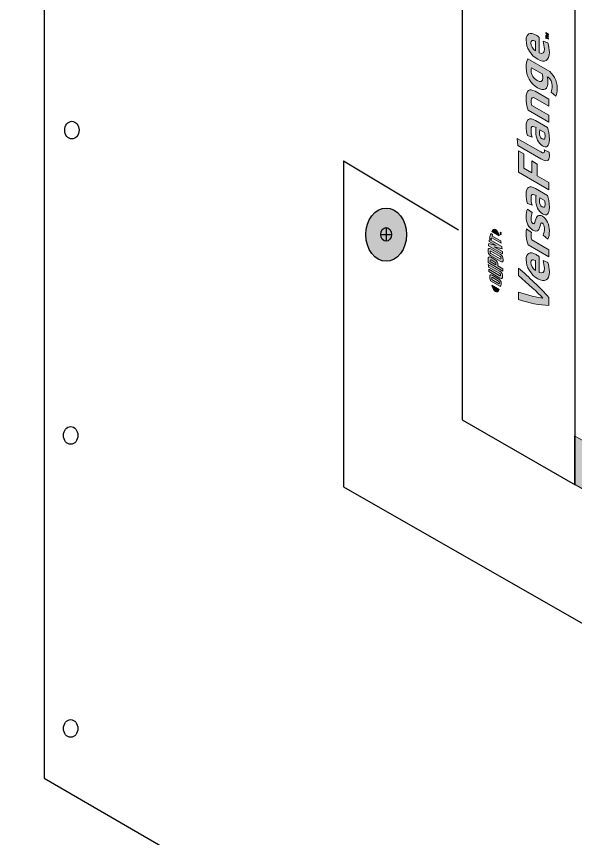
# Model space of a CAD drawing. Extents: x -1140 to 5605, y -816 to 2382.
# Drawn here: x 4297.8 to 4398.5, y 22.1 to 170 of the extents above; entities that cross this region are included whole.
import ezdxf

# ---------------------------------------------------------------- set-up
doc = ezdxf.new("R2010")
doc.units = 0
doc.header["$MEASUREMENT"] = 0
for name, color, linetype, lineweight in [('G-ANNO-TTLB', 7, 'Continuous', 0), ('TYVEK', 7, 'Continuous', 0), ('wall scratch', 7, 'Continuous', 0)]:
    doc.layers.add(name, color=color, linetype=linetype, lineweight=lineweight)

# ---------------------------------------------------------------- blocks, each defined once
blk = doc.blocks.new('Block_35')
at = {"layer": 'wall scratch', "color": 18, "lineweight": 25, "true_color": 0x000000}
blk.add_lwpolyline([(4303.21, 33.3)], dxfattribs=at)
blk = doc.blocks.new('Block_36')
at = {"layer": 'wall scratch', "color": 18, "lineweight": 25, "true_color": 0x000000}
blk.add_lwpolyline([(4303.21, 33.3)], dxfattribs=at)
blk = doc.blocks.new('Block_37')
at = {"layer": 'wall scratch', "color": 18, "lineweight": 25, "true_color": 0x000000}
for centre in [(4307.79, 149.58), (4307.57, 94.63), (4307.57, 41.88)]:
    blk.add_ellipse(centre, major_axis=(0, 1.59), ratio=0.812499, dxfattribs=at)
blk = doc.blocks.new('Block_177')
at = {"layer": 'TYVEK', "true_color": 0x18467f, "transparency": 33554687}
h = blk.add_hatch(color=156, dxfattribs=at)
h.dxf.hatch_style = 2
edge = h.paths.add_edge_path()
edge.add_spline(control_points=[(4384.11, 131.71), (4384.36, 131.57), (4384.59, 131.16), (4384.79, 130.55), (4384.79, 130.55), (4383.43, 131.34), (4383.43, 131.34), (4383.63, 131.71), (4383.86, 131.86), (4384.11, 131.71)], knot_values=[0, 0, 0, 0, 1, 1, 1, 2, 2, 2, 3, 3, 3, 3], degree=3, periodic=0)
edge.add_line((4384.11, 131.71), (4384.11, 131.71))
h = blk.add_hatch(color=156, dxfattribs=at)
h.dxf.hatch_style = 2
edge = h.paths.add_edge_path()
edge.add_spline(control_points=[(4383.38, 129.9), (4383.4, 130), (4383.42, 130.09), (4383.44, 130.18), (4383.44, 130.18), (4385.13, 129.21), (4385.13, 129.21), (4385.11, 129.31), (4385.07, 129.51), (4385.04, 129.64), (4385.04, 129.64), (4383.52, 130.52), (4383.52, 130.52), (4383.54, 130.62), (4383.57, 130.71), (4383.59, 130.79), (4383.59, 130.79), (4383.27, 130.98), (4383.27, 130.98), (4383.17, 130.73), (4383.1, 130.45), (4383.03, 130.11), (4383.03, 130.11), (4383.38, 129.9), (4383.38, 129.9)], knot_values=[0, 0, 0, 0, 1, 1, 1, 2, 2, 2, 3, 3, 3, 4, 4, 4, 5, 5, 5, 6, 6, 6, 7, 7, 7, 8, 8, 8, 8], degree=3, periodic=0)
h = blk.add_hatch(color=156, dxfattribs=at)
h.dxf.hatch_style = 2
edge = h.paths.add_edge_path()
edge.add_spline(control_points=[(4384.93, 131.01), (4384.93, 131.01), (4384.93, 131.06), (4384.93, 131.06), (4384.93, 131.06), (4385.02, 131.07), (4385.02, 131.07), (4385.02, 131.07), (4384.93, 131.19), (4384.93, 131.19), (4384.93, 131.19), (4384.93, 131.24), (4384.93, 131.24), (4384.93, 131.24), (4385.13, 131.13), (4385.13, 131.13), (4385.13, 131.13), (4385.13, 131.08), (4385.13, 131.08), (4385.13, 131.08), (4384.99, 131.16), (4384.99, 131.16), (4384.99, 131.16), (4385.08, 131.04), (4385.08, 131.04), (4385.08, 131.04), (4385.08, 131.04), (4385.08, 131.04), (4385.08, 131.04), (4384.99, 131.02), (4384.99, 131.02), (4384.99, 131.02), (4385.13, 130.94), (4385.13, 130.94), (4385.13, 130.94), (4385.13, 130.9), (4385.13, 130.9), (4385.13, 130.9), (4384.93, 131.01), (4384.93, 131.01)], knot_values=[0, 0, 0, 0, 1, 1, 1, 2, 2, 2, 3, 3, 3, 4, 4, 4, 5, 5, 5, 6, 6, 6, 7, 7, 7, 8, 8, 8, 9, 9, 9, 10, 10, 10, 11, 11, 11, 12, 12, 12, 13, 13, 13, 13], degree=3, periodic=0)
edge = h.paths.add_edge_path()
edge.add_spline(control_points=[(4384.96, 130.83), (4384.96, 130.83), (4384.96, 130.76), (4384.96, 130.76), (4384.96, 130.76), (4384.93, 130.78), (4384.93, 130.78), (4384.93, 130.78), (4384.93, 130.96), (4384.93, 130.96), (4384.93, 130.96), (4384.96, 130.94), (4384.96, 130.94), (4384.96, 130.94), (4384.96, 130.87), (4384.96, 130.87), (4384.96, 130.87), (4385.13, 130.78), (4385.13, 130.78), (4385.13, 130.78), (4385.13, 130.74), (4385.13, 130.74), (4385.13, 130.74), (4384.96, 130.83), (4384.96, 130.83)], knot_values=[0, 0, 0, 0, 1, 1, 1, 2, 2, 2, 3, 3, 3, 4, 4, 4, 5, 5, 5, 6, 6, 6, 7, 7, 7, 8, 8, 8, 8], degree=3, periodic=0)
h = blk.add_hatch(color=156, dxfattribs=at)
h.dxf.hatch_style = 2
edge = h.paths.add_edge_path()
edge.add_spline(control_points=[(4384.23, 128.84), (4384.23, 128.84), (4382.88, 129.15), (4382.88, 129.15), (4382.86, 129.02), (4382.85, 128.88), (4382.84, 128.76), (4382.84, 128.76), (4385.38, 127.29), (4385.38, 127.29), (4385.38, 127.38), (4385.36, 127.61), (4385.34, 127.73), (4385.34, 127.73), (4383.84, 128.56), (4383.84, 128.56), (4383.84, 128.56), (4385.29, 128.23), (4385.29, 128.23), (4385.27, 128.34), (4385.25, 128.51), (4385.23, 128.63), (4385.23, 128.63), (4382.99, 129.92), (4382.99, 129.92), (4382.98, 129.82), (4382.95, 129.64), (4382.93, 129.56), (4382.93, 129.56), (4384.23, 128.84), (4384.23, 128.84)], knot_values=[0, 0, 0, 0, 1, 1, 1, 2, 2, 2, 3, 3, 3, 4, 4, 4, 5, 5, 5, 6, 6, 6, 7, 7, 7, 8, 8, 8, 9, 9, 9, 10, 10, 10, 10], degree=3, periodic=0)
h = blk.add_hatch(color=156, dxfattribs=at)
h.dxf.hatch_style = 2
edge = h.paths.add_edge_path()
edge.add_spline(control_points=[(4384.94, 126.81), (4385.04, 126.75), (4385.1, 126.68), (4385.1, 126.53), (4385.11, 126.37), (4385.05, 126.36), (4384.94, 126.42), (4384.94, 126.42), (4383.29, 127.38), (4383.29, 127.38), (4383.18, 127.44), (4383.12, 127.52), (4383.12, 127.67), (4383.12, 127.82), (4383.18, 127.83), (4383.29, 127.77), (4383.29, 127.77), (4384.94, 126.81), (4384.94, 126.81)], knot_values=[0, 0, 0, 0, 1, 1, 1, 2, 2, 2, 3, 3, 3, 4, 4, 4, 5, 5, 5, 6, 6, 6, 6], degree=3, periodic=0)
edge = h.paths.add_edge_path()
edge.add_spline(control_points=[(4382.75, 127.88), (4382.73, 127.5), (4382.89, 127.17), (4383.24, 126.97), (4383.24, 126.97), (4384.97, 125.97), (4384.97, 125.97), (4385.34, 125.76), (4385.49, 125.88), (4385.47, 126.31), (4385.46, 126.73), (4385.32, 127.02), (4384.93, 127.25), (4384.93, 127.25), (4383.28, 128.2), (4383.28, 128.2), (4382.9, 128.42), (4382.77, 128.3), (4382.75, 127.88)], knot_values=[0, 0, 0, 0, 1, 1, 1, 2, 2, 2, 3, 3, 3, 4, 4, 4, 5, 5, 5, 6, 6, 6, 6], degree=3, periodic=0)
edge.add_line((4382.75, 127.88), (4382.75, 127.88))
h = blk.add_hatch(color=156, dxfattribs=at)
h.dxf.hatch_style = 2
edge = h.paths.add_edge_path()
edge.add_spline(control_points=[(4384.01, 125.82), (4384.13, 125.76), (4384.18, 125.68), (4384.19, 125.5), (4384.19, 125.5), (4384.19, 125.35), (4384.19, 125.35), (4384.19, 125.35), (4383.14, 125.96), (4383.14, 125.96), (4383.14, 126.03), (4383.14, 126.06), (4383.14, 126.1), (4383.14, 126.29), (4383.2, 126.29), (4383.31, 126.23), (4383.31, 126.23), (4384.01, 125.82), (4384.01, 125.82)], knot_values=[0, 0, 0, 0, 1, 1, 1, 2, 2, 2, 3, 3, 3, 4, 4, 4, 5, 5, 5, 6, 6, 6, 6], degree=3, periodic=0)
edge = h.paths.add_edge_path()
edge.add_spline(control_points=[(4382.76, 126.34), (4382.76, 126.27), (4382.77, 125.99), (4382.79, 125.73), (4382.79, 125.73), (4385.44, 124.2), (4385.44, 124.2), (4385.44, 124.28), (4385.45, 124.5), (4385.45, 124.62), (4385.45, 124.62), (4384.55, 125.14), (4384.55, 125.14), (4384.55, 125.14), (4384.55, 125.31), (4384.55, 125.31), (4384.55, 125.76), (4384.38, 126.04), (4384.04, 126.24), (4384.04, 126.24), (4383.26, 126.69), (4383.26, 126.69), (4382.93, 126.88), (4382.76, 126.76), (4382.76, 126.34)], knot_values=[0, 0, 0, 0, 1, 1, 1, 2, 2, 2, 3, 3, 3, 4, 4, 4, 5, 5, 5, 6, 6, 6, 7, 7, 7, 8, 8, 8, 8], degree=3, periodic=0)
edge.add_line((4382.76, 126.34), (4382.76, 126.34))
h = blk.add_hatch(color=156, dxfattribs=at)
h.dxf.hatch_style = 2
edge = h.paths.add_edge_path()
edge.add_spline(control_points=[(4384.88, 123.76), (4384.98, 123.7), (4385.05, 123.62), (4385.03, 123.48), (4385.02, 123.35), (4384.96, 123.34), (4384.84, 123.41), (4384.84, 123.41), (4382.87, 124.55), (4382.87, 124.55), (4382.88, 124.44), (4382.9, 124.21), (4382.92, 124.11), (4382.92, 124.11), (4384.91, 122.96), (4384.91, 122.96), (4385.23, 122.78), (4385.35, 122.88), (4385.39, 123.28), (4385.43, 123.64), (4385.26, 123.97), (4384.91, 124.17), (4384.91, 124.17), (4382.8, 125.39), (4382.8, 125.39), (4382.81, 125.31), (4382.83, 125.03), (4382.84, 124.94), (4382.84, 124.94), (4384.88, 123.76), (4384.88, 123.76)], knot_values=[0, 0, 0, 0, 1, 1, 1, 2, 2, 2, 3, 3, 3, 4, 4, 4, 5, 5, 5, 6, 6, 6, 7, 7, 7, 8, 8, 8, 9, 9, 9, 10, 10, 10, 10], degree=3, periodic=0)
h = blk.add_hatch(color=156, dxfattribs=at)
h.dxf.hatch_style = 2
edge = h.paths.add_edge_path()
edge.add_spline(control_points=[(4384.67, 122.41), (4384.77, 122.35), (4384.81, 122.26), (4384.81, 122.17), (4384.81, 122.1), (4384.78, 122.01), (4384.76, 121.94), (4384.76, 121.94), (4383.46, 122.69), (4383.46, 122.69), (4383.44, 122.79), (4383.42, 122.91), (4383.42, 122.97), (4383.42, 123.06), (4383.45, 123.11), (4383.56, 123.05), (4383.56, 123.05), (4384.67, 122.41), (4384.67, 122.41)], knot_values=[0, 0, 0, 0, 1, 1, 1, 2, 2, 2, 3, 3, 3, 4, 4, 4, 5, 5, 5, 6, 6, 6, 6], degree=3, periodic=0)
edge = h.paths.add_edge_path()
edge.add_spline(control_points=[(4383.08, 123.23), (4383.08, 123.09), (4383.11, 122.88), (4383.21, 122.47), (4383.21, 122.47), (4385.02, 121.42), (4385.02, 121.42), (4385.1, 121.68), (4385.15, 121.89), (4385.15, 122.03), (4385.15, 122.34), (4384.98, 122.62), (4384.71, 122.77), (4384.71, 122.77), (4383.51, 123.46), (4383.51, 123.46), (4383.24, 123.62), (4383.08, 123.54), (4383.08, 123.23)], knot_values=[0, 0, 0, 0, 1, 1, 1, 2, 2, 2, 3, 3, 3, 4, 4, 4, 5, 5, 5, 6, 6, 6, 6], degree=3, periodic=0)
edge.add_line((4383.08, 123.23), (4383.08, 123.23))
h = blk.add_hatch(color=156, dxfattribs=at)
h.dxf.hatch_style = 2
edge = h.paths.add_edge_path()
edge.add_spline(control_points=[(4384.11, 120.51), (4384.36, 120.36), (4384.59, 120.51), (4384.79, 120.88), (4384.79, 120.88), (4383.43, 121.67), (4383.43, 121.67), (4383.63, 121.06), (4383.86, 120.65), (4384.11, 120.51)], knot_values=[0, 0, 0, 0, 1, 1, 1, 2, 2, 2, 3, 3, 3, 3], degree=3, periodic=0)
edge.add_line((4384.11, 120.51), (4384.11, 120.51))
at = {"layer": 'TYVEK'}
for points, knots in [([(4384.11, 131.71), (4384.36, 131.57), (4384.59, 131.16), (4384.79, 130.55), (4384.79, 130.55), (4383.43, 131.34), (4383.43, 131.34), (4383.63, 131.71), (4383.86, 131.86), (4384.11, 131.71)], [0, 0, 0, 0, 1, 1, 1, 2, 2, 2, 3, 3, 3, 3]), ([(4383.38, 129.9), (4383.4, 130), (4383.42, 130.09), (4383.44, 130.18), (4383.44, 130.18), (4385.13, 129.21), (4385.13, 129.21), (4385.11, 129.31), (4385.07, 129.51), (4385.04, 129.64), (4385.04, 129.64), (4383.52, 130.52), (4383.52, 130.52), (4383.54, 130.62), (4383.57, 130.71), (4383.59, 130.79), (4383.59, 130.79), (4383.27, 130.98), (4383.27, 130.98), (4383.17, 130.73), (4383.1, 130.45), (4383.03, 130.11), (4383.03, 130.11), (4383.38, 129.9), (4383.38, 129.9)], [0, 0, 0, 0, 1, 1, 1, 2, 2, 2, 3, 3, 3, 4, 4, 4, 5, 5, 5, 6, 6, 6, 7, 7, 7, 8, 8, 8, 8]), ([(4384.93, 131.01), (4384.93, 131.01), (4384.93, 131.06), (4384.93, 131.06), (4384.93, 131.06), (4385.02, 131.07), (4385.02, 131.07), (4385.02, 131.07), (4384.93, 131.19), (4384.93, 131.19), (4384.93, 131.19), (4384.93, 131.24), (4384.93, 131.24), (4384.93, 131.24), (4385.13, 131.13), (4385.13, 131.13), (4385.13, 131.13), (4385.13, 131.08), (4385.13, 131.08), (4385.13, 131.08), (4384.99, 131.16), (4384.99, 131.16), (4384.99, 131.16), (4385.08, 131.04), (4385.08, 131.04), (4385.08, 131.04), (4385.08, 131.04), (4385.08, 131.04), (4385.08, 131.04), (4384.99, 131.02), (4384.99, 131.02), (4384.99, 131.02), (4385.13, 130.94), (4385.13, 130.94), (4385.13, 130.94), (4385.13, 130.9), (4385.13, 130.9), (4385.13, 130.9), (4384.93, 131.01), (4384.93, 131.01)], [0, 0, 0, 0, 1, 1, 1, 2, 2, 2, 3, 3, 3, 4, 4, 4, 5, 5, 5, 6, 6, 6, 7, 7, 7, 8, 8, 8, 9, 9, 9, 10, 10, 10, 11, 11, 11, 12, 12, 12, 13, 13, 13, 13]), ([(4384.96, 130.83), (4384.96, 130.83), (4384.96, 130.76), (4384.96, 130.76), (4384.96, 130.76), (4384.93, 130.78), (4384.93, 130.78), (4384.93, 130.78), (4384.93, 130.96), (4384.93, 130.96), (4384.93, 130.96), (4384.96, 130.94), (4384.96, 130.94), (4384.96, 130.94), (4384.96, 130.87), (4384.96, 130.87), (4384.96, 130.87), (4385.13, 130.78), (4385.13, 130.78), (4385.13, 130.78), (4385.13, 130.74), (4385.13, 130.74), (4385.13, 130.74), (4384.96, 130.83), (4384.96, 130.83)], [0, 0, 0, 0, 1, 1, 1, 2, 2, 2, 3, 3, 3, 4, 4, 4, 5, 5, 5, 6, 6, 6, 7, 7, 7, 8, 8, 8, 8]), ([(4384.23, 128.84), (4384.23, 128.84), (4382.88, 129.15), (4382.88, 129.15), (4382.86, 129.02), (4382.85, 128.88), (4382.84, 128.76), (4382.84, 128.76), (4385.38, 127.29), (4385.38, 127.29), (4385.38, 127.38), (4385.36, 127.61), (4385.34, 127.73), (4385.34, 127.73), (4383.84, 128.56), (4383.84, 128.56), (4383.84, 128.56), (4385.29, 128.23), (4385.29, 128.23), (4385.27, 128.34), (4385.25, 128.51), (4385.23, 128.63), (4385.23, 128.63), (4382.99, 129.92), (4382.99, 129.92), (4382.98, 129.82), (4382.95, 129.64), (4382.93, 129.56), (4382.93, 129.56), (4384.23, 128.84), (4384.23, 128.84)], [0, 0, 0, 0, 1, 1, 1, 2, 2, 2, 3, 3, 3, 4, 4, 4, 5, 5, 5, 6, 6, 6, 7, 7, 7, 8, 8, 8, 9, 9, 9, 10, 10, 10, 10]), ([(4382.75, 127.88), (4382.73, 127.5), (4382.89, 127.17), (4383.24, 126.97), (4383.24, 126.97), (4384.97, 125.97), (4384.97, 125.97), (4385.34, 125.76), (4385.49, 125.88), (4385.47, 126.31), (4385.46, 126.73), (4385.32, 127.02), (4384.93, 127.25), (4384.93, 127.25), (4383.28, 128.2), (4383.28, 128.2), (4382.9, 128.42), (4382.77, 128.3), (4382.75, 127.88)], [0, 0, 0, 0, 1, 1, 1, 2, 2, 2, 3, 3, 3, 4, 4, 4, 5, 5, 5, 6, 6, 6, 6]), ([(4384.94, 126.81), (4385.04, 126.75), (4385.1, 126.68), (4385.1, 126.53), (4385.11, 126.37), (4385.05, 126.36), (4384.94, 126.42), (4384.94, 126.42), (4383.29, 127.38), (4383.29, 127.38), (4383.18, 127.44), (4383.12, 127.52), (4383.12, 127.67), (4383.12, 127.82), (4383.18, 127.83), (4383.29, 127.77), (4383.29, 127.77), (4384.94, 126.81), (4384.94, 126.81)], [0, 0, 0, 0, 1, 1, 1, 2, 2, 2, 3, 3, 3, 4, 4, 4, 5, 5, 5, 6, 6, 6, 6]), ([(4382.76, 126.34), (4382.76, 126.27), (4382.77, 125.99), (4382.79, 125.73), (4382.79, 125.73), (4385.44, 124.2), (4385.44, 124.2), (4385.44, 124.28), (4385.45, 124.5), (4385.45, 124.62), (4385.45, 124.62), (4384.55, 125.14), (4384.55, 125.14), (4384.55, 125.14), (4384.55, 125.31), (4384.55, 125.31), (4384.55, 125.76), (4384.38, 126.04), (4384.04, 126.24), (4384.04, 126.24), (4383.26, 126.69), (4383.26, 126.69), (4382.93, 126.88), (4382.76, 126.76), (4382.76, 126.34)], [0, 0, 0, 0, 1, 1, 1, 2, 2, 2, 3, 3, 3, 4, 4, 4, 5, 5, 5, 6, 6, 6, 7, 7, 7, 8, 8, 8, 8]), ([(4384.01, 125.82), (4384.13, 125.76), (4384.18, 125.68), (4384.19, 125.5), (4384.19, 125.5), (4384.19, 125.35), (4384.19, 125.35), (4384.19, 125.35), (4383.14, 125.96), (4383.14, 125.96), (4383.14, 126.03), (4383.14, 126.06), (4383.14, 126.1), (4383.14, 126.29), (4383.2, 126.29), (4383.31, 126.23), (4383.31, 126.23), (4384.01, 125.82), (4384.01, 125.82)], [0, 0, 0, 0, 1, 1, 1, 2, 2, 2, 3, 3, 3, 4, 4, 4, 5, 5, 5, 6, 6, 6, 6]), ([(4384.88, 123.76), (4384.98, 123.7), (4385.05, 123.62), (4385.03, 123.48), (4385.02, 123.35), (4384.96, 123.34), (4384.84, 123.41), (4384.84, 123.41), (4382.87, 124.55), (4382.87, 124.55), (4382.88, 124.44), (4382.9, 124.21), (4382.92, 124.11), (4382.92, 124.11), (4384.91, 122.96), (4384.91, 122.96), (4385.23, 122.78), (4385.35, 122.88), (4385.39, 123.28), (4385.43, 123.64), (4385.26, 123.97), (4384.91, 124.17), (4384.91, 124.17), (4382.8, 125.39), (4382.8, 125.39), (4382.81, 125.31), (4382.83, 125.03), (4382.84, 124.94), (4382.84, 124.94), (4384.88, 123.76), (4384.88, 123.76)], [0, 0, 0, 0, 1, 1, 1, 2, 2, 2, 3, 3, 3, 4, 4, 4, 5, 5, 5, 6, 6, 6, 7, 7, 7, 8, 8, 8, 9, 9, 9, 10, 10, 10, 10]), ([(4383.08, 123.23), (4383.08, 123.09), (4383.11, 122.88), (4383.21, 122.47), (4383.21, 122.47), (4385.02, 121.42), (4385.02, 121.42), (4385.1, 121.68), (4385.15, 121.89), (4385.15, 122.03), (4385.15, 122.34), (4384.98, 122.62), (4384.71, 122.77), (4384.71, 122.77), (4383.51, 123.46), (4383.51, 123.46), (4383.24, 123.62), (4383.08, 123.54), (4383.08, 123.23)], [0, 0, 0, 0, 1, 1, 1, 2, 2, 2, 3, 3, 3, 4, 4, 4, 5, 5, 5, 6, 6, 6, 6]), ([(4384.67, 122.41), (4384.77, 122.35), (4384.81, 122.26), (4384.81, 122.17), (4384.81, 122.1), (4384.78, 122.01), (4384.76, 121.94), (4384.76, 121.94), (4383.46, 122.69), (4383.46, 122.69), (4383.44, 122.79), (4383.42, 122.91), (4383.42, 122.97), (4383.42, 123.06), (4383.45, 123.11), (4383.56, 123.05), (4383.56, 123.05), (4384.67, 122.41), (4384.67, 122.41)], [0, 0, 0, 0, 1, 1, 1, 2, 2, 2, 3, 3, 3, 4, 4, 4, 5, 5, 5, 6, 6, 6, 6]), ([(4384.11, 120.51), (4384.36, 120.36), (4384.59, 120.51), (4384.79, 120.88), (4384.79, 120.88), (4383.43, 121.67), (4383.43, 121.67), (4383.63, 121.06), (4383.86, 120.65), (4384.11, 120.51)], [0, 0, 0, 0, 1, 1, 1, 2, 2, 2, 3, 3, 3, 3])]:
    blk.add_open_spline(points, degree=3, knots=knots, dxfattribs=at)
blk = doc.blocks.new('Block_179')
at = {"layer": 'TYVEK', "true_color": 0x18467f, "transparency": 33554687}
h = blk.add_hatch(color=156, dxfattribs=at)
h.dxf.hatch_style = 2
edge = h.paths.add_edge_path()
edge.add_spline(control_points=[(4393.19, 167.14), (4393.19, 167.14), (4393.66, 166.86), (4393.66, 166.86), (4393.66, 166.86), (4393.66, 166.76), (4393.66, 166.76), (4393.66, 166.76), (4393.44, 166.89), (4393.44, 166.89), (4393.41, 166.91), (4393.38, 166.93), (4393.35, 166.95), (4393.43, 166.87), (4393.5, 166.77), (4393.58, 166.67), (4393.58, 166.67), (4393.58, 166.58), (4393.58, 166.58), (4393.5, 166.57), (4393.43, 166.57), (4393.35, 166.57), (4393.38, 166.56), (4393.41, 166.54), (4393.44, 166.52), (4393.44, 166.52), (4393.66, 166.39), (4393.66, 166.39), (4393.66, 166.39), (4393.66, 166.29), (4393.66, 166.29), (4393.66, 166.29), (4393.19, 166.56), (4393.19, 166.56), (4393.19, 166.56), (4393.19, 166.68), (4393.19, 166.68), (4393.3, 166.67), (4393.39, 166.67), (4393.49, 166.68), (4393.39, 166.81), (4393.3, 166.91), (4393.19, 167.02), (4393.19, 167.02), (4393.19, 167.14), (4393.19, 167.14)], knot_values=[0, 0, 0, 0, 1, 1, 1, 2, 2, 2, 3, 3, 3, 4, 4, 4, 5, 5, 5, 6, 6, 6, 7, 7, 7, 8, 8, 8, 9, 9, 9, 10, 10, 10, 11, 11, 11, 12, 12, 12, 13, 13, 13, 14, 14, 14, 15, 15, 15, 15], degree=3, periodic=0)
h = blk.add_hatch(color=156, dxfattribs=at)
h.dxf.hatch_style = 2
h.paths.add_polyline_path([(4393.27, 166.19), (4393.27, 166.05), (4393.19, 166.09), (4393.19, 166.49), (4393.27, 166.44), (4393.27, 166.3), (4393.66, 166.07), (4393.66, 165.96)])
at = {"layer": 'TYVEK'}
blk.add_lwpolyline([(4393.27, 166.19), (4393.27, 166.05), (4393.19, 166.09), (4393.19, 166.49), (4393.27, 166.44), (4393.27, 166.3), (4393.66, 166.07), (4393.66, 165.96)], close=True, dxfattribs=at)
blk.add_open_spline([(4393.19, 167.14), (4393.19, 167.14), (4393.66, 166.86), (4393.66, 166.86), (4393.66, 166.86), (4393.66, 166.76), (4393.66, 166.76), (4393.66, 166.76), (4393.44, 166.89), (4393.44, 166.89), (4393.41, 166.91), (4393.38, 166.93), (4393.35, 166.95), (4393.43, 166.87), (4393.5, 166.77), (4393.58, 166.67), (4393.58, 166.67), (4393.58, 166.58), (4393.58, 166.58), (4393.5, 166.57), (4393.43, 166.57), (4393.35, 166.57), (4393.38, 166.56), (4393.41, 166.54), (4393.44, 166.52), (4393.44, 166.52), (4393.66, 166.39), (4393.66, 166.39), (4393.66, 166.39), (4393.66, 166.29), (4393.66, 166.29), (4393.66, 166.29), (4393.19, 166.56), (4393.19, 166.56), (4393.19, 166.56), (4393.19, 166.68), (4393.19, 166.68), (4393.3, 166.67), (4393.39, 166.67), (4393.49, 166.68), (4393.39, 166.81), (4393.3, 166.91), (4393.19, 167.02), (4393.19, 167.02), (4393.19, 167.14), (4393.19, 167.14)], degree=3, knots=[0, 0, 0, 0, 1, 1, 1, 2, 2, 2, 3, 3, 3, 4, 4, 4, 5, 5, 5, 6, 6, 6, 7, 7, 7, 8, 8, 8, 9, 9, 9, 10, 10, 10, 11, 11, 11, 12, 12, 12, 13, 13, 13, 14, 14, 14, 15, 15, 15, 15], dxfattribs=at)
blk = doc.blocks.new('Block_180')
at = {"layer": 'TYVEK', "true_color": 0x18467f, "transparency": 33554687}
h = blk.add_hatch(color=156, dxfattribs=at)
h.dxf.hatch_style = 2
edge = h.paths.add_edge_path()
edge.add_spline(control_points=[(4391.33, 163.83), (4391.33, 163.83), (4391.33, 165.54), (4391.33, 165.54), (4391.33, 165.54), (4391.24, 165.6), (4391.24, 165.6), (4390.8, 165.85), (4390.48, 165.76), (4390.48, 165.27), (4390.48, 164.75), (4390.8, 164.22), (4391.33, 163.83)], knot_values=[0, 0, 0, 0, 1, 1, 1, 2, 2, 2, 3, 3, 3, 4, 4, 4, 4], degree=3, periodic=0)
edge = h.paths.add_edge_path()
edge.add_spline(control_points=[(4393.54, 165.28), (4393.7, 164.79), (4393.81, 164.15), (4393.81, 163.55), (4393.81, 162.11), (4393.01, 161.58), (4391.71, 162.33), (4390.46, 163.05), (4389.62, 164.45), (4389.62, 165.77), (4389.62, 166.95), (4390.35, 167.3), (4391.4, 166.69), (4391.63, 166.56), (4391.83, 166.42), (4391.99, 166.31), (4391.99, 166.31), (4391.99, 163.47), (4391.99, 163.47), (4392.62, 163.23), (4392.9, 163.49), (4392.9, 164.2), (4392.9, 164.64), (4392.81, 165.12), (4392.67, 165.58), (4392.67, 165.58), (4393.54, 165.28), (4393.54, 165.28)], knot_values=[0, 0, 0, 0, 1, 1, 1, 2, 2, 2, 3, 3, 3, 4, 4, 4, 5, 5, 5, 6, 6, 6, 7, 7, 7, 8, 8, 8, 9, 9, 9, 9], degree=3, periodic=0)
h = blk.add_hatch(color=156, dxfattribs=at)
h.dxf.hatch_style = 2
edge = h.paths.add_edge_path()
edge.add_spline(control_points=[(4392.63, 158.98), (4392.63, 159.24), (4392.58, 159.47), (4392.5, 159.71), (4392.5, 159.71), (4390.6, 160.81), (4390.6, 160.81), (4390.55, 160.66), (4390.51, 160.49), (4390.51, 160.29), (4390.51, 159.55), (4390.93, 158.89), (4391.58, 158.52), (4392.23, 158.14), (4392.63, 158.29), (4392.63, 158.98)], knot_values=[0, 0, 0, 0, 1, 1, 1, 2, 2, 2, 3, 3, 3, 4, 4, 4, 5, 5, 5, 5], degree=3, periodic=0)
edge = h.paths.add_edge_path()
edge.add_spline(control_points=[(4395.21, 157.1), (4395.21, 156.42), (4395.14, 156.06), (4394.96, 155.67), (4394.96, 155.67), (4394.11, 156.43), (4394.11, 156.43), (4394.24, 156.73), (4394.3, 157.1), (4394.3, 157.55), (4394.3, 158.24), (4394.05, 158.81), (4393.58, 159.09), (4393.58, 159.09), (4393.39, 159.19), (4393.39, 159.19), (4393.49, 158.86), (4393.54, 158.54), (4393.54, 158.27), (4393.54, 156.94), (4392.85, 156.51), (4391.67, 157.2), (4390.41, 157.92), (4389.62, 159.36), (4389.62, 160.81), (4389.62, 161.52), (4389.77, 162.11), (4389.93, 162.42), (4389.93, 162.42), (4393.47, 160.38), (4393.47, 160.38), (4394.57, 159.74), (4395.21, 158.51), (4395.21, 157.1)], knot_values=[0, 0, 0, 0, 1, 1, 1, 2, 2, 2, 3, 3, 3, 4, 4, 4, 5, 5, 5, 6, 6, 6, 7, 7, 7, 8, 8, 8, 9, 9, 9, 10, 10, 10, 11, 11, 11, 11], degree=3, periodic=0)
h = blk.add_hatch(color=156, dxfattribs=at)
h.dxf.hatch_style = 2
edge = h.paths.add_edge_path()
edge.add_spline(control_points=[(4393.72, 151.03), (4393.72, 151.03), (4389.96, 153.2), (4389.96, 153.2), (4389.75, 153.89), (4389.62, 154.74), (4389.62, 155.43), (4389.62, 156.75), (4390.18, 157.17), (4391.22, 156.57), (4391.22, 156.57), (4393.72, 155.13), (4393.72, 155.13), (4393.72, 155.13), (4393.72, 153.89), (4393.72, 153.89), (4393.72, 153.89), (4391.3, 155.29), (4391.3, 155.29), (4390.76, 155.6), (4390.51, 155.46), (4390.51, 154.91), (4390.51, 154.62), (4390.56, 154.32), (4390.65, 154.04), (4390.65, 154.04), (4393.72, 152.27), (4393.72, 152.27), (4393.72, 152.27), (4393.72, 151.03), (4393.72, 151.03)], knot_values=[0, 0, 0, 0, 1, 1, 1, 2, 2, 2, 3, 3, 3, 4, 4, 4, 5, 5, 5, 6, 6, 6, 7, 7, 7, 8, 8, 8, 9, 9, 9, 10, 10, 10, 10], degree=3, periodic=0)
h = blk.add_hatch(color=156, dxfattribs=at)
h.dxf.hatch_style = 2
edge = h.paths.add_edge_path()
edge.add_spline(control_points=[(4392.92, 149.16), (4392.92, 149.16), (4392.09, 149.64), (4392.09, 149.64), (4392.05, 149.46), (4392.02, 149.25), (4392.02, 149.04), (4392.02, 148.62), (4392.16, 148.22), (4392.53, 148.01), (4392.86, 147.82), (4393.03, 147.99), (4393.03, 148.46), (4393.03, 148.73), (4392.99, 148.98), (4392.92, 149.16)], knot_values=[0, 0, 0, 0, 1, 1, 1, 2, 2, 2, 3, 3, 3, 4, 4, 4, 5, 5, 5, 5], degree=3, periodic=0)
edge = h.paths.add_edge_path()
edge.add_spline(control_points=[(4393.81, 147.89), (4393.81, 146.66), (4393.29, 146.34), (4392.58, 146.75), (4391.8, 147.2), (4391.35, 148.19), (4391.34, 149.27), (4391.34, 149.52), (4391.37, 149.83), (4391.4, 150.03), (4391.4, 150.03), (4391.22, 150.14), (4391.22, 150.14), (4390.74, 150.42), (4390.51, 150.23), (4390.51, 149.63), (4390.51, 149.24), (4390.56, 148.78), (4390.7, 148.34), (4390.7, 148.34), (4389.85, 148.6), (4389.85, 148.6), (4389.71, 149.07), (4389.62, 149.74), (4389.62, 150.29), (4389.62, 151.61), (4390.23, 151.92), (4391.29, 151.31), (4391.29, 151.31), (4393.47, 150.05), (4393.47, 150.05), (4393.63, 149.58), (4393.81, 148.79), (4393.81, 147.89)], knot_values=[0, 0, 0, 0, 1, 1, 1, 2, 2, 2, 3, 3, 3, 4, 4, 4, 5, 5, 5, 6, 6, 6, 7, 7, 7, 8, 8, 8, 9, 9, 9, 10, 10, 10, 11, 11, 11, 11], degree=3, periodic=0)
h = blk.add_hatch(color=156, dxfattribs=at)
h.dxf.hatch_style = 2
edge = h.paths.add_edge_path()
edge.add_spline(control_points=[(4392.27, 145.65), (4392.69, 145.41), (4392.92, 145.4), (4392.92, 145.76), (4392.92, 145.85), (4392.91, 145.95), (4392.89, 146.04), (4392.89, 146.04), (4393.75, 145.63), (4393.75, 145.63), (4393.78, 145.44), (4393.81, 145.15), (4393.81, 144.97), (4393.81, 143.93), (4393.22, 143.86), (4392.28, 144.4), (4392.28, 144.4), (4388.1, 146.82), (4388.1, 146.82), (4388.1, 146.82), (4388.03, 148.1), (4388.03, 148.1), (4388.03, 148.1), (4392.27, 145.65), (4392.27, 145.65)], knot_values=[0, 0, 0, 0, 1, 1, 1, 2, 2, 2, 3, 3, 3, 4, 4, 4, 5, 5, 5, 6, 6, 6, 7, 7, 7, 8, 8, 8, 8], degree=3, periodic=0)
h = blk.add_hatch(color=156, dxfattribs=at)
h.dxf.hatch_style = 2
edge = h.paths.add_edge_path()
edge.add_spline(control_points=[(4393.72, 138.85), (4393.72, 138.85), (4388.23, 142.02), (4388.23, 142.02), (4388.23, 142.02), (4388.23, 145.84), (4388.23, 145.84), (4388.23, 145.84), (4389.18, 145.29), (4389.18, 145.29), (4389.18, 145.29), (4389.18, 142.75), (4389.18, 142.75), (4389.18, 142.75), (4390.67, 141.89), (4390.67, 141.89), (4390.67, 141.89), (4390.67, 144.03), (4390.67, 144.03), (4390.67, 144.03), (4391.63, 143.48), (4391.63, 143.48), (4391.63, 143.48), (4391.63, 141.34), (4391.63, 141.34), (4391.63, 141.34), (4393.72, 140.13), (4393.72, 140.13), (4393.72, 140.13), (4393.72, 138.85), (4393.72, 138.85)], knot_values=[0, 0, 0, 0, 1, 1, 1, 2, 2, 2, 3, 3, 3, 4, 4, 4, 5, 5, 5, 6, 6, 6, 7, 7, 7, 8, 8, 8, 9, 9, 9, 10, 10, 10, 10], degree=3, periodic=0)
h = blk.add_hatch(color=156, dxfattribs=at)
h.dxf.hatch_style = 2
edge = h.paths.add_edge_path()
edge.add_spline(control_points=[(4392.92, 136.91), (4392.92, 136.91), (4392.09, 137.4), (4392.09, 137.4), (4392.05, 137.21), (4392.02, 137.01), (4392.02, 136.8), (4392.02, 136.38), (4392.16, 135.98), (4392.53, 135.77), (4392.86, 135.58), (4393.03, 135.75), (4393.03, 136.22), (4393.03, 136.49), (4392.99, 136.74), (4392.92, 136.91)], knot_values=[0, 0, 0, 0, 1, 1, 1, 2, 2, 2, 3, 3, 3, 4, 4, 4, 5, 5, 5, 5], degree=3, periodic=0)
edge = h.paths.add_edge_path()
edge.add_spline(control_points=[(4393.81, 135.65), (4393.81, 134.42), (4393.29, 134.1), (4392.58, 134.51), (4391.8, 134.96), (4391.35, 135.95), (4391.34, 137.03), (4391.34, 137.28), (4391.37, 137.59), (4391.4, 137.79), (4391.4, 137.79), (4391.22, 137.9), (4391.22, 137.9), (4390.74, 138.18), (4390.51, 137.99), (4390.51, 137.39), (4390.51, 137), (4390.56, 136.54), (4390.7, 136.1), (4390.7, 136.1), (4389.85, 136.36), (4389.85, 136.36), (4389.71, 136.83), (4389.62, 137.5), (4389.62, 138.05), (4389.62, 139.37), (4390.23, 139.68), (4391.29, 139.06), (4391.29, 139.06), (4393.47, 137.81), (4393.47, 137.81), (4393.63, 137.34), (4393.81, 136.55), (4393.81, 135.65)], knot_values=[0, 0, 0, 0, 1, 1, 1, 2, 2, 2, 3, 3, 3, 4, 4, 4, 5, 5, 5, 6, 6, 6, 7, 7, 7, 8, 8, 8, 9, 9, 9, 10, 10, 10, 11, 11, 11, 11], degree=3, periodic=0)
h = blk.add_hatch(color=156, dxfattribs=at)
h.dxf.hatch_style = 2
edge = h.paths.add_edge_path()
edge.add_spline(control_points=[(4390.72, 134.73), (4390.61, 134.38), (4390.51, 134.03), (4390.51, 133.6), (4390.51, 133.22), (4390.6, 132.92), (4390.83, 132.78), (4391.07, 132.65), (4391.14, 132.81), (4391.27, 133.28), (4391.52, 134.17), (4391.83, 134.48), (4392.55, 134.07), (4393.39, 133.58), (4393.81, 132.55), (4393.81, 131.45), (4393.81, 130.88), (4393.71, 130.3), (4393.55, 129.97), (4393.55, 129.97), (4392.67, 130.66), (4392.67, 130.66), (4392.8, 130.97), (4392.92, 131.41), (4392.92, 131.94), (4392.92, 132.35), (4392.79, 132.71), (4392.57, 132.84), (4392.31, 132.99), (4392.24, 132.81), (4392.06, 132.17), (4391.87, 131.45), (4391.54, 131.15), (4390.85, 131.55), (4390.06, 132.01), (4389.62, 132.92), (4389.62, 134.02), (4389.62, 134.53), (4389.71, 135.06), (4389.84, 135.37), (4389.84, 135.37), (4390.72, 134.73), (4390.72, 134.73)], knot_values=[0, 0, 0, 0, 1, 1, 1, 2, 2, 2, 3, 3, 3, 4, 4, 4, 5, 5, 5, 6, 6, 6, 7, 7, 7, 8, 8, 8, 9, 9, 9, 10, 10, 10, 11, 11, 11, 12, 12, 12, 13, 13, 13, 14, 14, 14, 14], degree=3, periodic=0)
h = blk.add_hatch(color=156, dxfattribs=at)
h.dxf.hatch_style = 2
edge = h.paths.add_edge_path()
edge.add_spline(control_points=[(4389.62, 131.05), (4389.62, 131.37), (4389.65, 131.66), (4389.69, 131.82), (4389.69, 131.82), (4390.57, 131.13), (4390.57, 131.13), (4390.53, 131), (4390.51, 130.82), (4390.51, 130.63), (4390.51, 130.3), (4390.56, 130.04), (4390.64, 129.81), (4390.64, 129.81), (4393.72, 128.04), (4393.72, 128.04), (4393.72, 128.04), (4393.72, 126.8), (4393.72, 126.8), (4393.72, 126.8), (4389.96, 128.96), (4389.96, 128.96), (4389.75, 129.57), (4389.62, 130.4), (4389.62, 131.05)], knot_values=[0, 0, 0, 0, 1, 1, 1, 2, 2, 2, 3, 3, 3, 4, 4, 4, 5, 5, 5, 6, 6, 6, 7, 7, 7, 8, 8, 8, 8], degree=3, periodic=0)
h = blk.add_hatch(color=156, dxfattribs=at)
h.dxf.hatch_style = 2
edge = h.paths.add_edge_path()
edge.add_spline(control_points=[(4391.33, 124.33), (4391.33, 124.33), (4391.33, 126.04), (4391.33, 126.04), (4391.33, 126.04), (4391.24, 126.1), (4391.24, 126.1), (4390.8, 126.35), (4390.48, 126.27), (4390.48, 125.77), (4390.48, 125.25), (4390.8, 124.72), (4391.33, 124.33)], knot_values=[0, 0, 0, 0, 1, 1, 1, 2, 2, 2, 3, 3, 3, 4, 4, 4, 4], degree=3, periodic=0)
edge = h.paths.add_edge_path()
edge.add_spline(control_points=[(4393.54, 125.78), (4393.7, 125.3), (4393.81, 124.65), (4393.81, 124.05), (4393.81, 122.61), (4393.01, 122.08), (4391.71, 122.83), (4390.46, 123.55), (4389.62, 124.95), (4389.62, 126.27), (4389.62, 127.45), (4390.35, 127.8), (4391.4, 127.19), (4391.63, 127.06), (4391.83, 126.92), (4391.99, 126.81), (4391.99, 126.81), (4391.99, 123.97), (4391.99, 123.97), (4392.62, 123.73), (4392.9, 123.99), (4392.9, 124.71), (4392.9, 125.15), (4392.81, 125.62), (4392.67, 126.09), (4392.67, 126.09), (4393.54, 125.78), (4393.54, 125.78)], knot_values=[0, 0, 0, 0, 1, 1, 1, 2, 2, 2, 3, 3, 3, 4, 4, 4, 5, 5, 5, 6, 6, 6, 7, 7, 7, 8, 8, 8, 9, 9, 9, 9], degree=3, periodic=0)
h = blk.add_hatch(color=156, dxfattribs=at)
h.dxf.hatch_style = 2
edge = h.paths.add_edge_path()
edge.add_spline(control_points=[(4393.72, 118.02), (4392.15, 118.06), (4390.1, 118.47), (4388.23, 119.1), (4388.23, 119.1), (4388.23, 120.43), (4388.23, 120.43), (4389.91, 119.88), (4391.71, 119.45), (4392.64, 119.35), (4391.71, 120.34), (4389.91, 121.99), (4388.23, 123.39), (4388.23, 123.39), (4388.23, 124.72), (4388.23, 124.72), (4390.1, 123.18), (4392.15, 121.23), (4393.72, 119.46), (4393.72, 119.46), (4393.72, 118.02), (4393.72, 118.02)], knot_values=[0, 0, 0, 0, 1, 1, 1, 2, 2, 2, 3, 3, 3, 4, 4, 4, 5, 5, 5, 6, 6, 6, 7, 7, 7, 7], degree=3, periodic=0)
at = {"layer": 'TYVEK'}
for points, knots in [([(4393.54, 165.28), (4393.7, 164.79), (4393.81, 164.15), (4393.81, 163.55), (4393.81, 162.11), (4393.01, 161.58), (4391.71, 162.33), (4390.46, 163.05), (4389.62, 164.45), (4389.62, 165.77), (4389.62, 166.95), (4390.35, 167.3), (4391.4, 166.69), (4391.63, 166.56), (4391.83, 166.42), (4391.99, 166.31), (4391.99, 166.31), (4391.99, 163.47), (4391.99, 163.47), (4392.62, 163.23), (4392.9, 163.49), (4392.9, 164.2), (4392.9, 164.64), (4392.81, 165.12), (4392.67, 165.58), (4392.67, 165.58), (4393.54, 165.28), (4393.54, 165.28)], [0, 0, 0, 0, 1, 1, 1, 2, 2, 2, 3, 3, 3, 4, 4, 4, 5, 5, 5, 6, 6, 6, 7, 7, 7, 8, 8, 8, 9, 9, 9, 9]), ([(4391.33, 163.83), (4391.33, 163.83), (4391.33, 165.54), (4391.33, 165.54), (4391.33, 165.54), (4391.24, 165.6), (4391.24, 165.6), (4390.8, 165.85), (4390.48, 165.76), (4390.48, 165.27), (4390.48, 164.75), (4390.8, 164.22), (4391.33, 163.83)], [0, 0, 0, 0, 1, 1, 1, 2, 2, 2, 3, 3, 3, 4, 4, 4, 4]), ([(4395.21, 157.1), (4395.21, 156.42), (4395.14, 156.06), (4394.96, 155.67), (4394.96, 155.67), (4394.11, 156.43), (4394.11, 156.43), (4394.24, 156.73), (4394.3, 157.1), (4394.3, 157.55), (4394.3, 158.24), (4394.05, 158.81), (4393.58, 159.09), (4393.58, 159.09), (4393.39, 159.19), (4393.39, 159.19), (4393.49, 158.86), (4393.54, 158.54), (4393.54, 158.27), (4393.54, 156.94), (4392.85, 156.51), (4391.67, 157.2), (4390.41, 157.92), (4389.62, 159.36), (4389.62, 160.81), (4389.62, 161.52), (4389.77, 162.11), (4389.93, 162.42), (4389.93, 162.42), (4393.47, 160.38), (4393.47, 160.38), (4394.57, 159.74), (4395.21, 158.51), (4395.21, 157.1)], [0, 0, 0, 0, 1, 1, 1, 2, 2, 2, 3, 3, 3, 4, 4, 4, 5, 5, 5, 6, 6, 6, 7, 7, 7, 8, 8, 8, 9, 9, 9, 10, 10, 10, 11, 11, 11, 11]), ([(4392.63, 158.98), (4392.63, 159.24), (4392.58, 159.47), (4392.5, 159.71), (4392.5, 159.71), (4390.6, 160.81), (4390.6, 160.81), (4390.55, 160.66), (4390.51, 160.49), (4390.51, 160.29), (4390.51, 159.55), (4390.93, 158.89), (4391.58, 158.52), (4392.23, 158.14), (4392.63, 158.29), (4392.63, 158.98)], [0, 0, 0, 0, 1, 1, 1, 2, 2, 2, 3, 3, 3, 4, 4, 4, 5, 5, 5, 5]), ([(4393.72, 151.03), (4393.72, 151.03), (4389.96, 153.2), (4389.96, 153.2), (4389.75, 153.89), (4389.62, 154.74), (4389.62, 155.43), (4389.62, 156.75), (4390.18, 157.17), (4391.22, 156.57), (4391.22, 156.57), (4393.72, 155.13), (4393.72, 155.13), (4393.72, 155.13), (4393.72, 153.89), (4393.72, 153.89), (4393.72, 153.89), (4391.3, 155.29), (4391.3, 155.29), (4390.76, 155.6), (4390.51, 155.46), (4390.51, 154.91), (4390.51, 154.62), (4390.56, 154.32), (4390.65, 154.04), (4390.65, 154.04), (4393.72, 152.27), (4393.72, 152.27), (4393.72, 152.27), (4393.72, 151.03), (4393.72, 151.03)], [0, 0, 0, 0, 1, 1, 1, 2, 2, 2, 3, 3, 3, 4, 4, 4, 5, 5, 5, 6, 6, 6, 7, 7, 7, 8, 8, 8, 9, 9, 9, 10, 10, 10, 10]), ([(4393.81, 147.89), (4393.81, 146.66), (4393.29, 146.34), (4392.58, 146.75), (4391.8, 147.2), (4391.35, 148.19), (4391.34, 149.27), (4391.34, 149.52), (4391.37, 149.83), (4391.4, 150.03), (4391.4, 150.03), (4391.22, 150.14), (4391.22, 150.14), (4390.74, 150.42), (4390.51, 150.23), (4390.51, 149.63), (4390.51, 149.24), (4390.56, 148.78), (4390.7, 148.34), (4390.7, 148.34), (4389.85, 148.6), (4389.85, 148.6), (4389.71, 149.07), (4389.62, 149.74), (4389.62, 150.29), (4389.62, 151.61), (4390.23, 151.92), (4391.29, 151.31), (4391.29, 151.31), (4393.47, 150.05), (4393.47, 150.05), (4393.63, 149.58), (4393.81, 148.79), (4393.81, 147.89)], [0, 0, 0, 0, 1, 1, 1, 2, 2, 2, 3, 3, 3, 4, 4, 4, 5, 5, 5, 6, 6, 6, 7, 7, 7, 8, 8, 8, 9, 9, 9, 10, 10, 10, 11, 11, 11, 11]), ([(4392.92, 149.16), (4392.92, 149.16), (4392.09, 149.64), (4392.09, 149.64), (4392.05, 149.46), (4392.02, 149.25), (4392.02, 149.04), (4392.02, 148.62), (4392.16, 148.22), (4392.53, 148.01), (4392.86, 147.82), (4393.03, 147.99), (4393.03, 148.46), (4393.03, 148.73), (4392.99, 148.98), (4392.92, 149.16)], [0, 0, 0, 0, 1, 1, 1, 2, 2, 2, 3, 3, 3, 4, 4, 4, 5, 5, 5, 5]), ([(4392.27, 145.65), (4392.69, 145.41), (4392.92, 145.4), (4392.92, 145.76), (4392.92, 145.85), (4392.91, 145.95), (4392.89, 146.04), (4392.89, 146.04), (4393.75, 145.63), (4393.75, 145.63), (4393.78, 145.44), (4393.81, 145.15), (4393.81, 144.97), (4393.81, 143.93), (4393.22, 143.86), (4392.28, 144.4), (4392.28, 144.4), (4388.1, 146.82), (4388.1, 146.82), (4388.1, 146.82), (4388.03, 148.1), (4388.03, 148.1), (4388.03, 148.1), (4392.27, 145.65), (4392.27, 145.65)], [0, 0, 0, 0, 1, 1, 1, 2, 2, 2, 3, 3, 3, 4, 4, 4, 5, 5, 5, 6, 6, 6, 7, 7, 7, 8, 8, 8, 8]), ([(4393.72, 138.85), (4393.72, 138.85), (4388.23, 142.02), (4388.23, 142.02), (4388.23, 142.02), (4388.23, 145.84), (4388.23, 145.84), (4388.23, 145.84), (4389.18, 145.29), (4389.18, 145.29), (4389.18, 145.29), (4389.18, 142.75), (4389.18, 142.75), (4389.18, 142.75), (4390.67, 141.89), (4390.67, 141.89), (4390.67, 141.89), (4390.67, 144.03), (4390.67, 144.03), (4390.67, 144.03), (4391.63, 143.48), (4391.63, 143.48), (4391.63, 143.48), (4391.63, 141.34), (4391.63, 141.34), (4391.63, 141.34), (4393.72, 140.13), (4393.72, 140.13), (4393.72, 140.13), (4393.72, 138.85), (4393.72, 138.85)], [0, 0, 0, 0, 1, 1, 1, 2, 2, 2, 3, 3, 3, 4, 4, 4, 5, 5, 5, 6, 6, 6, 7, 7, 7, 8, 8, 8, 9, 9, 9, 10, 10, 10, 10]), ([(4393.81, 135.65), (4393.81, 134.42), (4393.29, 134.1), (4392.58, 134.51), (4391.8, 134.96), (4391.35, 135.95), (4391.34, 137.03), (4391.34, 137.28), (4391.37, 137.59), (4391.4, 137.79), (4391.4, 137.79), (4391.22, 137.9), (4391.22, 137.9), (4390.74, 138.18), (4390.51, 137.99), (4390.51, 137.39), (4390.51, 137), (4390.56, 136.54), (4390.7, 136.1), (4390.7, 136.1), (4389.85, 136.36), (4389.85, 136.36), (4389.71, 136.83), (4389.62, 137.5), (4389.62, 138.05), (4389.62, 139.37), (4390.23, 139.68), (4391.29, 139.06), (4391.29, 139.06), (4393.47, 137.81), (4393.47, 137.81), (4393.63, 137.34), (4393.81, 136.55), (4393.81, 135.65)], [0, 0, 0, 0, 1, 1, 1, 2, 2, 2, 3, 3, 3, 4, 4, 4, 5, 5, 5, 6, 6, 6, 7, 7, 7, 8, 8, 8, 9, 9, 9, 10, 10, 10, 11, 11, 11, 11]), ([(4392.92, 136.91), (4392.92, 136.91), (4392.09, 137.4), (4392.09, 137.4), (4392.05, 137.21), (4392.02, 137.01), (4392.02, 136.8), (4392.02, 136.38), (4392.16, 135.98), (4392.53, 135.77), (4392.86, 135.58), (4393.03, 135.75), (4393.03, 136.22), (4393.03, 136.49), (4392.99, 136.74), (4392.92, 136.91)], [0, 0, 0, 0, 1, 1, 1, 2, 2, 2, 3, 3, 3, 4, 4, 4, 5, 5, 5, 5]), ([(4390.72, 134.73), (4390.61, 134.38), (4390.51, 134.03), (4390.51, 133.6), (4390.51, 133.22), (4390.6, 132.92), (4390.83, 132.78), (4391.07, 132.65), (4391.14, 132.81), (4391.27, 133.28), (4391.52, 134.17), (4391.83, 134.48), (4392.55, 134.07), (4393.39, 133.58), (4393.81, 132.55), (4393.81, 131.45), (4393.81, 130.88), (4393.71, 130.3), (4393.55, 129.97), (4393.55, 129.97), (4392.67, 130.66), (4392.67, 130.66), (4392.8, 130.97), (4392.92, 131.41), (4392.92, 131.94), (4392.92, 132.35), (4392.79, 132.71), (4392.57, 132.84), (4392.31, 132.99), (4392.24, 132.81), (4392.06, 132.17), (4391.87, 131.45), (4391.54, 131.15), (4390.85, 131.55), (4390.06, 132.01), (4389.62, 132.92), (4389.62, 134.02), (4389.62, 134.53), (4389.71, 135.06), (4389.84, 135.37), (4389.84, 135.37), (4390.72, 134.73), (4390.72, 134.73)], [0, 0, 0, 0, 1, 1, 1, 2, 2, 2, 3, 3, 3, 4, 4, 4, 5, 5, 5, 6, 6, 6, 7, 7, 7, 8, 8, 8, 9, 9, 9, 10, 10, 10, 11, 11, 11, 12, 12, 12, 13, 13, 13, 14, 14, 14, 14]), ([(4389.62, 131.05), (4389.62, 131.37), (4389.65, 131.66), (4389.69, 131.82), (4389.69, 131.82), (4390.57, 131.13), (4390.57, 131.13), (4390.53, 131), (4390.51, 130.82), (4390.51, 130.63), (4390.51, 130.3), (4390.56, 130.04), (4390.64, 129.81), (4390.64, 129.81), (4393.72, 128.04), (4393.72, 128.04), (4393.72, 128.04), (4393.72, 126.8), (4393.72, 126.8), (4393.72, 126.8), (4389.96, 128.96), (4389.96, 128.96), (4389.75, 129.57), (4389.62, 130.4), (4389.62, 131.05)], [0, 0, 0, 0, 1, 1, 1, 2, 2, 2, 3, 3, 3, 4, 4, 4, 5, 5, 5, 6, 6, 6, 7, 7, 7, 8, 8, 8, 8]), ([(4393.54, 125.78), (4393.7, 125.3), (4393.81, 124.65), (4393.81, 124.05), (4393.81, 122.61), (4393.01, 122.08), (4391.71, 122.83), (4390.46, 123.55), (4389.62, 124.95), (4389.62, 126.27), (4389.62, 127.45), (4390.35, 127.8), (4391.4, 127.19), (4391.63, 127.06), (4391.83, 126.92), (4391.99, 126.81), (4391.99, 126.81), (4391.99, 123.97), (4391.99, 123.97), (4392.62, 123.73), (4392.9, 123.99), (4392.9, 124.71), (4392.9, 125.15), (4392.81, 125.62), (4392.67, 126.09), (4392.67, 126.09), (4393.54, 125.78), (4393.54, 125.78)], [0, 0, 0, 0, 1, 1, 1, 2, 2, 2, 3, 3, 3, 4, 4, 4, 5, 5, 5, 6, 6, 6, 7, 7, 7, 8, 8, 8, 9, 9, 9, 9]), ([(4391.33, 124.33), (4391.33, 124.33), (4391.33, 126.04), (4391.33, 126.04), (4391.33, 126.04), (4391.24, 126.1), (4391.24, 126.1), (4390.8, 126.35), (4390.48, 126.27), (4390.48, 125.77), (4390.48, 125.25), (4390.8, 124.72), (4391.33, 124.33)], [0, 0, 0, 0, 1, 1, 1, 2, 2, 2, 3, 3, 3, 4, 4, 4, 4]), ([(4393.72, 118.02), (4392.15, 118.06), (4390.1, 118.47), (4388.23, 119.1), (4388.23, 119.1), (4388.23, 120.43), (4388.23, 120.43), (4389.91, 119.88), (4391.71, 119.45), (4392.64, 119.35), (4391.71, 120.34), (4389.91, 121.99), (4388.23, 123.39), (4388.23, 123.39), (4388.23, 124.72), (4388.23, 124.72), (4390.1, 123.18), (4392.15, 121.23), (4393.72, 119.46), (4393.72, 119.46), (4393.72, 118.02), (4393.72, 118.02)], [0, 0, 0, 0, 1, 1, 1, 2, 2, 2, 3, 3, 3, 4, 4, 4, 5, 5, 5, 6, 6, 6, 7, 7, 7, 7])]:
    blk.add_open_spline(points, degree=3, knots=knots, dxfattribs=at)
blk = doc.blocks.new('Block_178')
at = {"layer": 'TYVEK'}
for name in ['Block_180', 'Block_179']:
    blk.add_blockref(name, (0, 0), dxfattribs=at)
blk = doc.blocks.new('Block_176')
at = {"layer": 'TYVEK'}
for name in ['Block_178', 'Block_177']:
    blk.add_blockref(name, (0, 0), dxfattribs=at)
blk = doc.blocks.new('Block_233')
at = {"layer": 'TYVEK', "color": 1, "lineweight": 25, "true_color": 0xff0000}
for points in [[(4379.86, 139.77)], [(4379.86, 123.33)]]:
    blk.add_lwpolyline(points, dxfattribs=at)
blk = doc.blocks.new('Block_234')
at = {"layer": 'TYVEK', "color": 1, "lineweight": 25, "true_color": 0xff0000}
blk.add_lwpolyline([(4379.86, 123.33)], dxfattribs=at)
blk = doc.blocks.new('Block_240')
at = {"layer": 'TYVEK', "color": 4, "lineweight": 25, "true_color": 0x00ffff}
for points in [[(4376.09, 161.22)], [(4398.52, 148.35)]]:
    blk.add_lwpolyline(points, dxfattribs=at)
blk = doc.blocks.new('Block_264')
at = {"layer": 'TYVEK', "color": 4, "lineweight": 25, "true_color": 0x00ffff}
blk.add_lwpolyline([(4354.09, 138.94)], dxfattribs=at)

msp = doc.modelspace()

# ---------------------------------------------------------------- hatches: boundary and pattern name
at = {"layer": 'G-ANNO-TTLB', "true_color": 0xff00ff, "transparency": 33554687}
h = msp.add_hatch(color=6, dxfattribs=at)
edge = h.paths.add_edge_path()
edge.add_spline(control_points=[(5285.56, -733.23), (5285.56, -733.23), (2356.04, -733.23), (2356.04, -733.23), (2356.04, -733.23), (2356.04, 1723.77), (2356.04, 1723.77), (2356.04, 1723.77), (5285.56, 1723.77), (5285.56, 1723.77), (5285.56, 1723.77), (5285.56, -733.23), (5285.56, -733.23)], knot_values=[0, 0, 0, 0, 1, 1, 1, 2, 2, 2, 3, 3, 3, 4, 4, 4, 4], degree=3, periodic=0)
edge = h.paths.add_edge_path()
edge.add_spline(control_points=[(2365.04, 1714.77), (2365.04, 1714.77), (2365.04, -724.23), (2365.04, -724.23), (2365.04, -724.23), (5276.56, -724.23), (5276.56, -724.23), (5276.56, -724.23), (5276.56, 1714.77), (5276.56, 1714.77), (5276.56, 1714.77), (2365.04, 1714.77), (2365.04, 1714.77)], knot_values=[0, 0, 0, 0, 1, 1, 1, 2, 2, 2, 3, 3, 3, 4, 4, 4, 4], degree=3, periodic=0)
edge.add_line((2365.04, 1714.77), (2365.04, 1714.77))
at = {"layer": 'TYVEK', "true_color": 0x003b71, "transparency": 33554687}
h = msp.add_hatch(color=156, dxfattribs=at)
h.dxf.hatch_style = 2
edge = h.paths.add_edge_path()
edge.add_ellipse((4364.4, 130.77), major_axis=(0, 4.78), ratio=0.766948, start_angle=0, end_angle=360)
at = {"layer": 'TYVEK', "true_color": 0x000000, "transparency": 33554687}
h = msp.add_hatch(color=18, dxfattribs=at)
h.dxf.hatch_style = 2
h.paths.add_polyline_path([(4408.16, 80.03), (4398.33, 85.84), (4398.33, 94.53), (4408.16, 88.95)])

# ---------------------------------------------------------------- linework, layer by layer
at = {"layer": 'G-ANNO-TTLB'}
for points in [[(5285.56, -733.23), (5285.56, -733.23), (2356.04, -733.23), (2356.04, -733.23), (2356.04, -733.23), (2356.04, 1723.77), (2356.04, 1723.77), (2356.04, 1723.77), (5285.56, 1723.77), (5285.56, 1723.77), (5285.56, 1723.77), (5285.56, -733.23), (5285.56, -733.23)], [(2365.04, 1714.77), (2365.04, 1714.77), (2365.04, -724.23), (2365.04, -724.23), (2365.04, -724.23), (5276.56, -724.23), (5276.56, -724.23), (5276.56, -724.23), (5276.56, 1714.77), (5276.56, 1714.77), (5276.56, 1714.77), (2365.04, 1714.77), (2365.04, 1714.77)]]:
    msp.add_open_spline(points, degree=3, knots=[0, 0, 0, 0, 1, 1, 1, 2, 2, 2, 3, 3, 3, 4, 4, 4, 4], dxfattribs=at)
at = {"layer": 'TYVEK', "color": 4, "lineweight": 25, "true_color": 0x00ffff}
for p, q in [((4356.74, 144.04), (4377.41, 131.64)), ((4356.74, 144.04), (4356.74, 85.37)), ((4356.74, 85.37), (4520.6, -8.23))]:
    msp.add_line(p, q, dxfattribs=at)
at = {"layer": 'TYVEK', "color": 18, "lineweight": 25, "true_color": 0x080808}
for p, q in [((4364.4, 132.04), (4364.4, 129.57)), ((4363.43, 130.8), (4365.37, 130.8))]:
    msp.add_line(p, q, dxfattribs=at)
at = {"layer": 'TYVEK', "color": 2, "lineweight": 25, "true_color": 0xffff00}
msp.add_line((4302.8, 32.94), (4571.68, -122.72), dxfattribs=at)
at = {"layer": 'TYVEK', "color": 1, "lineweight": 25, "true_color": 0xff0000}
msp.add_lwpolyline([(4398.47, 291.23), (4378.09, 303.27), (4378.09, 97.43), (4398.47, 85.71)], close=True, dxfattribs=at)
at = {"layer": 'TYVEK', "color": 4, "lineweight": 25, "true_color": 0x00ffff}
for points in [[(4376.09, 161.22)], [(4398.52, 148.35)]]:
    msp.add_lwpolyline(points, dxfattribs=at)
at = {"layer": 'TYVEK'}
msp.add_lwpolyline([(4408.16, 80.03), (4398.33, 85.84), (4398.33, 94.53), (4408.16, 88.95)], close=True, dxfattribs=at)
at = {"layer": 'TYVEK', "color": 18, "lineweight": 25, "true_color": 0x000000}
msp.add_ellipse((4364.4, 130.77), major_axis=(0, 4.78), ratio=0.766948, dxfattribs=at)
at = {"layer": 'TYVEK', "color": 18, "lineweight": 25, "true_color": 0x080808}
msp.add_ellipse((4364.4, 130.8), major_axis=(0, 1.23), ratio=0.788846, dxfattribs=at)
at = {"layer": 'wall scratch', "color": 2, "lineweight": 25, "true_color": 0xffff00}
for p, q in [((4302.8, 455.31), (4302.8, 32.94)), ((4302.8, 32.94), (4571.68, -122.72))]:
    msp.add_line(p, q, dxfattribs=at)

# ---------------------------------------------------------------- block references
at = {"layer": 'TYVEK'}
for name in ['Block_176', 'Block_240', 'Block_233', 'Block_264', 'Block_234']:
    msp.add_blockref(name, (0, 0), dxfattribs=at)
at = {"layer": 'wall scratch'}
for name in ['Block_35', 'Block_37', 'Block_36']:
    msp.add_blockref(name, (0, 0), dxfattribs=at)

doc.saveas('drawing.dxf')
